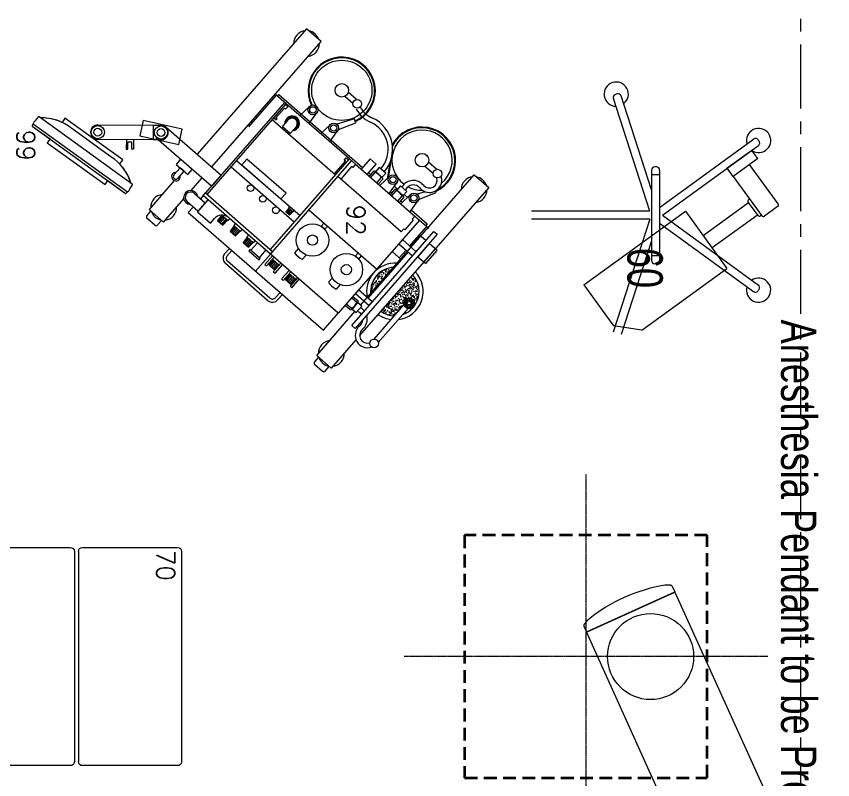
# Model space of a CAD drawing. Header units: millimetres. Extents: x 26027 to 581921, y 7230 to 233891.
# Drawn here: x 537009 to 539028, y 183897 to 185786 of the extents above; entities that cross this region are included whole.
import ezdxf

# ---------------------------------------------------------------- set-up
doc = ezdxf.new("R2010")
doc.units = ezdxf.units.MM
doc.header["$LTSCALE"] = 5
for name, pattern in [('CENTER', [50.8, 31.75, -6.35, 6.35, -6.35]), ('CENTER2', [1.125, 0.75, -0.125, 0.125, -0.125]), ('HIDDEN', [9.525, 6.35, -3.175])]:
    doc.linetypes.add(name, pattern=pattern)
doc.layers.add('axes', color=9, linetype='Continuous')
doc.layers.add('Medical Equipment and Furniture', color=163, linetype='Continuous', lineweight=0)
doc.layers.add('Medical Equipment and Furniture1', color=163, linetype='Continuous', lineweight=5)
doc.styles.add('list_ghTextstyle', font='romans.shx', dxfattribs={"height": 0.25})
doc.styles.add('X3G_ENTITY_257CFD', font='swisscl.ttf', dxfattribs={"height": 200})

# ---------------------------------------------------------------- blocks, each defined once
blk = doc.blocks.new('OR Table')
at = {"layer": 'Medical Equipment and Furniture'}
for p, q in [((-782398.7, -309932.5), (-782398.7, -310497.5)), ((-782143.7, -309922.5), (-782388.7, -309922.5)), ((-782133.7, -309932.5), (-782133.7, -310507.5)), ((-782123.7, -309932.5), (-782123.7, -310507.5)), ((-781868.7, -309922.5), (-782113.7, -309922.5)), ((-781858.7, -310497.5), (-781858.7, -309932.5)), ((-782388.7, -310507.5), (-782133.7, -310507.5)), ((-782388.7, -310517.5), (-782147.5, -310517.5)), ((-782123.7, -310507.5), (-781868.7, -310507.5)), ((-782110, -310517.5), (-781868.7, -310517.5)), ((-782398.7, -310527.5), (-782398.7, -310637.5)), ((-782286.2, -310645.4), (-782144.2, -310526.3)), ((-782113.2, -310526.3), (-781971.2, -310645.4)), ((-781858.7, -310637.5), (-781858.7, -310527.5)), ((-782388.7, -310647.5), (-782292, -310647.5)), ((-782388.7, -310657.5), (-782297.1, -310657.5)), ((-781965.4, -310647.5), (-781868.7, -310647.5)), ((-781960.3, -310657.5), (-781868.7, -310657.5)), ((-782398.7, -310667.5), (-782398.7, -310987.5)), ((-781858.7, -310987.5), (-781858.7, -310667.5)), ((-782388.7, -310997.5), (-781868.7, -310997.5)), ((-782388.7, -311007.5), (-781868.7, -311007.5)), ((-782398.7, -311017.5), (-782398.7, -311247.5)), ((-781858.7, -311247.5), (-781858.7, -311017.5)), ((-782388.7, -311257.5), (-781868.7, -311257.5)), ((-782388.7, -311267.5), (-781868.7, -311267.5)), ((-782398.7, -311277.5), (-782398.7, -311647.5)), ((-781858.7, -311647.5), (-781858.7, -311277.5)), ((-782388.7, -311657.5), (-781868.7, -311657.5)), ((-782388.7, -311667.5), (-781868.7, -311667.5)), ((-782398.7, -311677.5), (-782398.7, -311912.5)), ((-781858.7, -311912.5), (-781858.7, -311677.5)), ((-782388.7, -311922.5), (-781868.7, -311922.5))]:
    blk.add_line(p, q, dxfattribs=at)
for centre, radius, start, end in [((-782388.7, -309932.5), 10, 90.001, 180.001), ((-782143.7, -309932.5), 10, 0.001, 90.001), ((-782113.7, -309932.5), 10, 90.001, 180.001), ((-781868.7, -309932.5), 10, 0.001, 90.001), ((-782388.7, -310497.5), 10, 180.001, 270.001), ((-781868.7, -310497.5), 10, 270.001, 0.001), ((-782388.7, -310527.5), 10, 90.001, 180.001), ((-782147.5, -310522.5), 5, 309.9879, 90.001), ((-782110, -310522.5), 5, 90.001, 230.0141), ((-781868.7, -310527.5), 10, 0.001, 90.001), ((-782388.7, -310637.5), 10, 180.001, 270.001), ((-781868.7, -310637.5), 10, 270.001, 0.001), ((-782388.7, -310667.5), 10, 90.001, 180.001), ((-782297.1, -310666.5), 9, 4.7528, 90.001), ((-782292, -310638.5), 9, 270.001, 309.9879), ((-781965.4, -310638.5), 9, 230.0141, 270.001), ((-781960.3, -310666.5), 9, 90.001, 175.2492), ((-781868.7, -310667.5), 10, 0.001, 90.001), ((-782128.7, -310652.5), 160, 184.7528, 355.2492), ((-782388.7, -310987.5), 10, 180.001, 270.001), ((-781868.7, -310987.5), 10, 270.001, 0.001), ((-782388.7, -311017.5), 10, 90.001, 180.001), ((-781868.7, -311017.5), 10, 0.001, 90.001), ((-782388.7, -311247.5), 10, 180.001, 270.001), ((-781868.7, -311247.5), 10, 270.001, 0.001), ((-782388.7, -311277.5), 10, 90.001, 180.001), ((-781868.7, -311277.5), 10, 0.001, 90.001), ((-782388.7, -311647.5), 10, 180.001, 270.001), ((-781868.7, -311647.5), 10, 270.001, 0.001), ((-782388.7, -311677.5), 10, 90.001, 180.001), ((-781868.7, -311677.5), 10, 0.001, 90.001), ((-782388.7, -311912.5), 10, 180.001, 270.001), ((-781868.7, -311912.5), 10, 270.001, 0.001)]:
    blk.add_arc(centre, radius, start, end, dxfattribs=at)
blk = doc.blocks.new('Anesthesia Machine')
at = {"layer": 'Medical Equipment and Furniture'}
h = blk.add_hatch(dxfattribs=at)
h.set_pattern_fill('AR-CONC', color=256, scale=2, angle=48.9223, style=0)
h.set_pattern_definition([(98.9223375, (-2537710.716, -93790.705), (10.37204244, 9.98903076), [1.5, -16.5]), (43.9223375, (-2537710.716, -93790.705), (-13.16376223, 7.79315979), [1.2, -13.2]), (149.3737375, (-2537709.852, -93789.873), (-2.7917059, 17.78219258), [1.2748038, -14.02284224]), (95.1065375, (-2537713.732, -93788.077), (16.52071466, 13.91495552), [2.25, -24.75]), (145.5579375, (-2537712.355, -93786.917), (-2.40319354, 26.8928366), [1.91220576, -21.03426]), (40.1065375, (-2537713.732, -93788.077), (-2.40321454, 26.89283473), [1.8, -19.8]), (69.9223375, (-2537711.664, -93787.226), (13.914370934, 3.7081372), [1.5, -16.5]), (14.9223375, (-2537711.664, -93787.226), (-7.73508703, 13.1979697), [1.2, -13.2]), (120.3737375, (-2537710.504, -93786.917), (6.17929704, 16.90610194), [1.2748038, -14.02284224]), (86.42233752, (-2537710.7165, -93790.705), (-4.85903808, 4.558094002), [0, -13.04, 0, -13.4, 0, -13.25]), (56.4223375, (-2537710.7165, -93790.705), (-2.4891437, 9.14935165), [0, -7.64, 0, -12.74, 0, -5.05]), (16.42233752, (-2537713.647, -93794.0673), (7.35534207, 7.751708798), [0, -5, 0, -15.6, 0, -20.7]), (6.4223375, (-2537714.961, -93795.575), (6.1547938, 10.107886006), [0, -6.5, 0, -10.36, 0, -14.7])])
h.paths.add_polyline_path([(-784406.5, -323988.7, 0.202653), (-784386, -324030.7, 0.202653), (-784341.6, -324045.2)])
edge = h.paths.add_edge_path(flags=0)
edge.add_arc((-784317.8, -323950.3), 13.4, 48.9223, 228.9223)
edge.add_arc((-784317.8, -323950.3), 13.4, 228.9223, 408.9223)
edge = h.paths.add_edge_path()
edge.add_line((-784304.7, -323952.8), (-784290, -323965.6))
edge.add_arc((-784346.6, -323985.4), 60, 379.3479, 493.2114)
edge.add_line((-784387.7, -323941.7), (-784297.7, -324020.2))
edge.add_arc((-784346.6, -323985.4), 60, 324.6333, 358.989)
edge.add_line((-784286.6, -323986.5), (-784313.6, -323963))
edge.add_arc((-784317.8, -323950.3), 13.4, 288.5054, 349.3393)
for p, q in [((-784635.2, -323789.3, 0), (-784603.8, -323753.3, 0)), ((-784603.8, -323753.3, 0), (-784237.5, -324072.6, 0)), ((-784312.9, -324070.3, 0), (-784635.2, -323789.3, 0)), ((-784648.8, -323881.8, 0), (-784666.6, -323902.2, 0)), ((-784591.3, -323883.5, 0), (-784595.5, -323885.1, 0)), ((-784574.6, -323926.8, 0), (-784591.3, -323883.5, 0)), ((-784495.5, -323889, 0), (-784488.1, -323880.6, 0)), ((-784488.1, -323880.6, 0), (-784255.1, -324083.6, 0)), ((-784448, -323880.9, 0), (-784465.1, -323900.6, 0)), ((-784419.4, -323913.6, 0), (-784451.8, -323885.4, 0)), ((-784415.6, -323909.2, 0), (-784448, -323880.9, 0)), ((-784638.6, -323890.7, 0), (-784656.3, -323911.2, 0)), ((-784548.4, -323944.9, 0), (-784513.9, -323905.3, 0)), ((-784533.4, -323935.8, 0), (-784503.3, -323901.3, 0)), ((-784513.9, -323905.3, 0), (-784509.8, -323908.8, 0)), ((-784459.2, -323948.9, 0), (-784507.8, -323906.5, 0)), ((-784262.5, -324092.1, 0), (-784495.5, -323889, 0)), ((-784465.1, -323900.6, 0), (-784432.7, -323928.9, 0)), ((-784593.6, -323910.7, 0), (-784587.4, -323930.6, 0)), ((-784523.5, -323924.5, 0), (-784292.9, -324125.5, 0)), ((-784472.5, -323909, 0), (-784486.5, -323925.1, 0)), ((-784456.8, -323946.2, 0), (-784484.1, -323922.4, 0)), ((-784432.7, -323928.9, 0), (-784415.6, -323909.2, 0)), ((-784661.4, -324082.7, 0), (-784533.4, -323935.8, 0)), ((-784563.9, -323970.9, 0), (-784586.9, -323946.7, 0)), ((-784544, -323948, 0), (-784571.1, -323928.6, 0)), ((-784533.4, -323935.8, 0), (-784525.2, -323942.9, 0)), ((-784525.2, -323942.9, 0), (-784523, -323940.3, 0)), ((-784523, -323940.3, 0), (-784499.4, -323960.9, 0)), ((-784445.2, -323932.8, 0), (-784474.9, -323966.9, 0)), ((-784464.8, -323975.7, 0), (-784435.1, -323941.6, 0)), ((-784435.1, -323941.6, 0), (-784445.2, -323932.8, 0)), ((-784594.2, -323956, 0), (-784608, -323971.9, 0)), ((-784582.7, -323963.8, 0), (-784598.7, -323982.2, 0)), ((-784597.6, -323980.9, 0), (-784583.8, -323965.1, 0)), ((-784583.8, -323965.1, 0), (-784594.2, -323956, 0)), ((-784579.8, -323955.3, 0), (-784586.3, -323962.8, 0)), ((-784570, -323977.9, 0), (-784582.5, -323967, 0)), ((-784580.3, -323953.6, 0), (-784579.8, -323955.3, 0)), ((-784567, -323974.4, 0), (-784579.5, -323963.5, 0)), ((-784571, -323970.9, 0), (-784567.6, -323967, 0)), ((-784499.4, -323960.9, 0), (-784501.6, -323963.5, 0)), ((-784501.6, -323963.5, 0), (-784494.5, -323969.7, 0)), ((-784474.9, -323966.9, 0), (-784464.8, -323975.7, 0)), ((-784429.8, -323974.5, 0), (-784449.1, -323957.7, 0)), ((-784444.6, -323952.5, 0), (-784330.4, -324052.1, 0)), ((-784229, -324036.7, 0), (-784313.6, -323963, 0)), ((-784220.1, -324026.5, 0), (-784304.7, -323952.8, 0)), ((-784494.5, -323969.7, 0), (-784630.9, -324126.2, 0)), ((-784588.9, -323999.6, 0), (-784616, -323980.1, 0)), ((-784608, -323971.9, 0), (-784597.6, -323980.9, 0)), ((-784600.2, -323978.7, 0), (-784607, -323986.6, 0)), ((-784586.1, -323996.3, 0), (-784598.6, -323985.4, 0)), ((-784583, -323992.8, 0), (-784595.6, -323981.9, 0)), ((-784445.5, -323992.5, 0), (-784425.3, -323969.3, 0)), ((-784674.9, -323994.4, 0), (-784628.1, -324002.1, 0)), ((-784664.6, -323998.1, 0), (-784625.8, -324004.5, 0)), ((-784639.6, -324008.1, 0), (-784653.4, -324024, 0)), ((-784629.2, -324017.1, 0), (-784639.6, -324008.1, 0)), ((-784608.8, -324022.4, 0), (-784631.8, -323998.2, 0)), ((-784593.3, -323996.4, 0), (-784590.1, -323992.8, 0)), ((-784653.4, -324024, 0), (-784643, -324033, 0)), ((-784628.1, -324015.9, 0), (-784644.2, -324034.3, 0)), ((-784643, -324033, 0), (-784629.2, -324017.1, 0)), ((-784615.4, -324030, 0), (-784628, -324019.1, 0)), ((-784612.4, -324026.5, 0), (-784624.9, -324015.6, 0)), ((-784662, -324031.3, 0), (-784675.2, -324046.4, 0)), ((-784675.2, -324046.4, 0), (-784649.4, -324068.9, 0)), ((-784636.2, -324053.7, 0), (-784662, -324031.3, 0)), ((-784631.5, -324048.4, 0), (-784644, -324037.5, 0)), ((-784628.5, -324044.9, 0), (-784641, -324034, 0)), ((-784640.2, -324050.2, 0), (-784635.5, -324044.9, 0)), ((-784402, -324030.5, 0), (-784548.2, -324198.2, 0)), ((-784320.9, -324041.2, 0), (-784350.6, -324075.2, 0)), ((-784311.7, -324049.1, 0), (-784320.9, -324041.2, 0)), ((-784834.1, -324272.7, 0), (-784653.4, -324065.4, 0)), ((-784649.4, -324068.9, 0), (-784636.2, -324053.7, 0)), ((-784341.4, -324083.2, 0), (-784311.7, -324049.1, 0)), ((-784310.2, -324067.2, 0), (-784319.2, -324077.6, 0)), ((-784294.3, -324081.1, 0), (-784310.2, -324067.2, 0)), ((-784821.7, -324080.2, 0), (-784839.5, -324100.6, 0)), ((-784811.4, -324089.1, 0), (-784829.2, -324109.5, 0)), ((-784764.2, -324081.8, 0), (-784773.7, -324085.6, 0)), ((-784773.7, -324085.6, 0), (-784760.3, -324129, 0)), ((-784764.2, -324081.8, 0), (-784768.4, -324083.5, 0)), ((-784747.5, -324125.2, 0), (-784764.2, -324081.8, 0)), ((-784661.4, -324082.7, 0), (-784674.6, -324097.8, 0)), ((-784661.4, -324082.7, 0), (-784653.2, -324089.8, 0)), ((-784350.6, -324075.2, 0), (-784341.4, -324083.2, 0)), ((-784334.6, -324089.2, 0), (-784323.7, -324076.6, 0)), ((-784334.6, -324089.2, 0), (-784312.7, -324108.3, 0)), ((-784331.1, -324092.2, 0), (-784320.2, -324079.7, 0)), ((-784302.1, -324092.6, 0), (-784320.5, -324076.5, 0)), ((-784319.2, -324077.6, 0), (-784303.3, -324091.4, 0)), ((-784303.3, -324091.4, 0), (-784294.3, -324081.1, 0)), ((-784188.4, -324178.8, 0), (-784297.6, -324083.6, 0)), ((-784188.4, -324178.8, 0), (-784297, -324084.2, 0)), ((-784255.1, -324083.6, 0), (-784262.5, -324092.1, 0)), ((-784228.3, -324080.7, 0), (-784157, -324142.8, 0)), ((-784227.2, -324081.6, 0), (-784157, -324142.8, 0)), ((-784674.6, -324097.8, 0), (-784811.1, -324254.5, 0)), ((-784677.6, -324105.6, 0), (-784672.4, -324099.7, 0)), ((-784671.7, -324110.6, 0), (-784677.6, -324105.6, 0)), ((-784450.4, -324293.1, 0), (-784674.6, -324097.8, 0)), ((-784669.2, -324107.7, 0), (-784671.7, -324110.6, 0)), ((-784439.2, -324293.3, 0), (-784669.8, -324092.3, 0)), ((-784637.3, -324135.5, 0), (-784669.2, -324107.7, 0)), ((-784653.2, -324089.8, 0), (-784655.5, -324092.3, 0)), ((-784655.5, -324092.3, 0), (-784624.8, -324119.1, 0)), ((-784316.2, -324105.2, 0), (-784305.3, -324092.7, 0)), ((-784312.7, -324108.3, 0), (-784301.8, -324095.8, 0)), ((-784716.9, -324146.4, 0), (-784744, -324126.9, 0)), ((-784292.9, -324125.5, 0), (-784584.1, -324459.5, 0)), ((-784363.7, -324120.8, 0), (-784352.7, -324130.4, 0)), ((-784250.7, -324162.3, 0), (-784292.9, -324125.5, 0)), ((-784188.4, -324178.8, 0), (-784245.6, -324129, 0)), ((-784634.7, -324132.5, 0), (-784771.3, -324289.2, 0)), ((-784736.8, -324169.2, 0), (-784759.8, -324145, 0)), ((-784380.4, -324140, 0), (-784369.4, -324149.5, 0)), ((-784157, -324142.8, 0), (-784188.4, -324178.8, 0)), ((-784149.9, -324157.5, 0), (-784161.2, -324147.6, 0)), ((-784965.2, -324167.9, 0), (-784996.6, -324203.9, 0)), ((-784654.9, -324438.4, 0), (-784965.2, -324167.9, 0)), ((-784541.8, -324496.3, 0), (-784250.7, -324162.3, 0)), ((-784165.8, -324183.4, 0), (-784149.4, -324164.5, 0)), ((-784761.8, -324197.9, 0), (-784788.9, -324178.4, 0)), ((-784184.2, -324174, 0), (-784172.9, -324183.9, 0)), ((-784996.6, -324203.9, 0), (-784686.2, -324474.4, 0)), ((-784781.7, -324220.7, 0), (-784804.7, -324196.5, 0)), ((-784436.8, -324204.7, 0), (-784425.8, -324214.3, 0)), ((-784737.5, -324244.5, 0), (-784754.3, -324229.8, 0)), ((-784670.9, -324376.7, 0), (-784534.4, -324220, 0)), ((-784453.5, -324223.9, 0), (-784442.5, -324233.4, 0)), ((-784376.1, -324230.2, 0), (-784390.6, -324246.9, 0)), ((-784377, -324221.9, 0), (-784380.7, -324226.2, 0)), ((-784380.7, -324226.2, 0), (-784359.5, -324244.7, 0)), ((-784355.8, -324240.5, 0), (-784377, -324221.9, 0)), ((-784803.8, -324250.4, 0), (-784809, -324256.3, 0)), ((-784798, -324255.5, 0), (-784803.8, -324250.4, 0)), ((-784754.2, -324263.6, 0), (-784771, -324249, 0)), ((-784737.5, -324244.5, 0), (-784754.2, -324263.6, 0)), ((-784739.6, -324246.9, 0), (-784736.6, -324249.5, 0)), ((-784655.2, -324390.4, 0), (-784518.6, -324233.7, 0)), ((-784546.7, -324234.2, 0), (-784556.9, -324245.8, 0)), ((-784556.9, -324245.8, 0), (-784553.6, -324248.7, 0)), ((-784553.6, -324248.7, 0), (-784543.5, -324237, 0)), ((-784544.1, -324237.7, 0), (-784553, -324247.9, 0)), ((-784553, -324247.9, 0), (-784543.6, -324255.2, 0)), ((-784542.8, -324254.3, 0), (-784552, -324246.8, 0)), ((-784541.4, -324252.7, 0), (-784550.5, -324245, 0)), ((-784539.6, -324250.6, 0), (-784548.5, -324242.8, 0)), ((-784543.5, -324237, 0), (-784546.7, -324234.2, 0)), ((-784537.8, -324248.5, 0), (-784546.6, -324240.6, 0)), ((-784536.4, -324246.9, 0), (-784545.1, -324238.8, 0)), ((-784535.6, -324246, 0), (-784544.1, -324237.7, 0)), ((-784543.6, -324255.2, 0), (-784535.6, -324246, 0)), ((-784395.2, -324242.8, 0), (-784398.9, -324247.1, 0)), ((-784398.9, -324247.1, 0), (-784377.7, -324265.6, 0)), ((-784374, -324261.3, 0), (-784395.2, -324242.8, 0)), ((-784377, -324231.3, 0), (-784389.7, -324245.8, 0)), ((-784389.7, -324245.8, 0), (-784376.3, -324256.2, 0)), ((-784375.2, -324254.9, 0), (-784388.3, -324244.2, 0)), ((-784373.2, -324252.6, 0), (-784386.1, -324241.7, 0)), ((-784370.6, -324249.6, 0), (-784383.3, -324238.5, 0)), ((-784368.1, -324246.7, 0), (-784380.6, -324235.4, 0)), ((-784366, -324244.4, 0), (-784378.4, -324232.8, 0)), ((-784364.9, -324243.1, 0), (-784377, -324231.3, 0)), ((-784376.3, -324256.2, 0), (-784364.9, -324243.1, 0)), ((-784359.5, -324244.7, 0), (-784355.8, -324240.5, 0)), ((-784811.1, -324254.5, 0), (-784834.7, -324281.6, 0)), ((-784811.1, -324254.5, 0), (-784814.6, -324258.5, 0)), ((-784814.6, -324258.5, 0), (-784590.5, -324453.8, 0)), ((-784587, -324449.8, 0), (-784811.1, -324254.5, 0)), ((-784800.5, -324258.4, 0), (-784798, -324255.5, 0)), ((-784776.1, -324279.7, 0), (-784800.5, -324258.4, 0)), ((-784752.7, -324261.9, 0), (-784749.7, -324264.5, 0)), ((-784413, -324263.2, 0), (-784416.7, -324267.4, 0)), ((-784416.7, -324267.4, 0), (-784395.5, -324286, 0)), ((-784391.8, -324281.7, 0), (-784413, -324263.2, 0)), ((-784377.7, -324265.6, 0), (-784374, -324261.3, 0)), ((-784344.1, -324269.4, 0), (-784331.5, -324280.4, 0)), ((-784339, -324263.7, 0), (-784326.5, -324274.6, 0)), ((-784830.1, -324276.2, 0), (-784834.1, -324272.7, 0)), ((-784754, -324346.4, 0), (-784832, -324278.4, 0)), ((-784773.5, -324276.8, 0), (-784776.1, -324279.7, 0)), ((-784776.1, -324285, 0), (-784771, -324279.1, 0)), ((-784771, -324279.1, 0), (-784773.5, -324276.8, 0)), ((-784590.5, -324453.8, 0), (-784445.7, -324287.7, 0)), ((-784445.7, -324287.7, 0), (-784439.2, -324293.3, 0)), ((-784431.2, -324284.1, 0), (-784434.9, -324288.3, 0)), ((-784434.9, -324288.3, 0), (-784413.7, -324306.8, 0)), ((-784410, -324302.6, 0), (-784431.2, -324284.1, 0)), ((-784412.1, -324271.5, 0), (-784426.6, -324288.1, 0)), ((-784413, -324272.5, 0), (-784425.7, -324287.1, 0)), ((-784425.7, -324287.1, 0), (-784412.3, -324297.4, 0)), ((-784411.2, -324296.2, 0), (-784424.3, -324285.5, 0)), ((-784409.1, -324293.8, 0), (-784422.1, -324283, 0)), ((-784406.6, -324290.9, 0), (-784419.3, -324279.8, 0)), ((-784404, -324288, 0), (-784416.6, -324276.6, 0)), ((-784402, -324285.7, 0), (-784414.4, -324274.1, 0)), ((-784400.9, -324284.4, 0), (-784413, -324272.5, 0)), ((-784412.3, -324297.4, 0), (-784400.9, -324284.4, 0)), ((-784395.5, -324286, 0), (-784391.8, -324281.7, 0)), ((-784439.2, -324293.3, 0), (-784584.1, -324459.5, 0)), ((-784448.7, -324304.2, 0), (-784467.2, -324325.4, 0)), ((-784430.2, -324320.4, 0), (-784448.7, -324304.2, 0)), ((-784439.2, -324293.3, 0), (-784396.9, -324330.1, 0)), ((-784330.5, -324295, 0), (-784421.5, -324399.4, 0)), ((-784324.7, -324300, 0), (-784415.7, -324404.4, 0)), ((-784413.7, -324306.8, 0), (-784410, -324302.6, 0)), ((-784471.9, -324330.8, 0), (-784486.4, -324347.4, 0)), ((-784467.3, -324334.8, 0), (-784471.9, -324330.8, 0)), ((-784467.2, -324325.4, 0), (-784448.7, -324341.6, 0)), ((-784428.3, -324318.2, 0), (-784450.6, -324343.8, 0)), ((-784448.7, -324341.6, 0), (-784430.2, -324320.4, 0)), ((-784447.6, -324346.3, 0), (-784425.4, -324320.8, 0)), ((-784425.4, -324320.8, 0), (-784428.3, -324318.2, 0)), ((-784486.4, -324347.4, 0), (-784481.8, -324351.5, 0)), ((-784481.8, -324351.5, 0), (-784467.3, -324334.8, 0)), ((-784468.2, -324335.9, 0), (-784480.9, -324350.4, 0)), ((-784480.9, -324350.4, 0), (-784467.5, -324360.8, 0)), ((-784466.4, -324359.5, 0), (-784479.5, -324348.8, 0)), ((-784464.3, -324357.2, 0), (-784477.3, -324346.3, 0)), ((-784461.8, -324354.2, 0), (-784474.5, -324343.1, 0)), ((-784459.2, -324351.3, 0), (-784471.8, -324340, 0)), ((-784457.2, -324349, 0), (-784469.6, -324337.4, 0)), ((-784456.1, -324347.7, 0), (-784468.2, -324335.9, 0)), ((-784467.5, -324360.8, 0), (-784456.1, -324347.7, 0)), ((-784450.6, -324343.8, 0), (-784447.6, -324346.3, 0)), ((-784500, -324363, 0), (-784514.5, -324379.6, 0)), ((-784509.9, -324383.7, 0), (-784495.4, -324367, 0)), ((-784496.3, -324368.1, 0), (-784509, -324382.6, 0)), ((-784495.4, -324367, 0), (-784500, -324363, 0)), ((-784485.3, -324381.2, 0), (-784497.6, -324369.7, 0)), ((-784484.2, -324379.9, 0), (-784496.3, -324368.1, 0)), ((-784514.5, -324379.6, 0), (-784509.9, -324383.7, 0)), ((-784509, -324382.6, 0), (-784495.6, -324393, 0)), ((-784494.4, -324391.7, 0), (-784507.6, -324381.1, 0)), ((-784492.4, -324389.4, 0), (-784505.4, -324378.5, 0)), ((-784489.9, -324386.5, 0), (-784502.6, -324375.4, 0)), ((-784487.3, -324383.5, 0), (-784499.9, -324372.2, 0)), ((-784495.6, -324393, 0), (-784484.2, -324379.9, 0)), ((-784434.2, -324401.2, 0), (-784448.3, -324389, 0)), ((-784535.8, -324413.5, 0), (-784522.2, -324397.8, 0)), ((-784523.1, -324398.9, 0), (-784535.8, -324413.5, 0)), ((-784521.3, -324422.5, 0), (-784534.4, -324411.9, 0)), ((-784519.3, -324420.2, 0), (-784532.2, -324409.3, 0)), ((-784516.7, -324417.3, 0), (-784529.5, -324406.2, 0)), ((-784522.2, -324397.8, 0), (-784526.8, -324393.8, 0)), ((-784514.2, -324414.3, 0), (-784526.7, -324403, 0)), ((-784512.2, -324412, 0), (-784524.5, -324400.5, 0)), ((-784511, -324410.7, 0), (-784523.1, -324398.9, 0)), ((-784522.4, -324423.8, 0), (-784511, -324410.7, 0)), ((-784438.9, -324407.3, 0), (-784453.3, -324394.7, 0)), ((-784758.1, -324556.9, 0), (-784634.7, -324415.3, 0)), ((-784634.7, -324415.3, 0), (-784607.4, -324439.1, 0)), ((-784535.8, -324413.5, 0), (-784522.4, -324423.8, 0)), ((-784516, -324441.6, 0), (-784527.4, -324431.6, 0)), ((-784607.4, -324439.1, 0), (-784726.4, -324575.6, 0)), ((-784590.5, -324453.8, 0), (-784587, -324449.8, 0)), ((-784573.8, -324447.7, 0), (-784544, -324473.7, 0)), ((-784544, -324473.7, 0), (-784516, -324441.6, 0)), ((-784596.6, -324489.2, 0), (-784627.5, -324462.2, 0)), ((-784584.1, -324459.5, 0), (-784590.5, -324453.8, 0)), ((-784589.4, -324481.3, 0), (-784566, -324454.5, 0)), ((-784584.1, -324459.5, 0), (-784576.3, -324466.3, 0)), ((-784545.4, -324472.5, 0), (-784568.8, -324499.3, 0)), ((-784566, -324454.5, 0), (-784545.4, -324472.5, 0)), ((-784648.7, -324486.5, 0), (-784673.8, -324515.2, 0)), ((-784636.2, -324497.4, 0), (-784648.7, -324486.5, 0)), ((-784555.6, -324484.2, 0), (-784541.8, -324496.3, 0)), ((-784748.2, -324511.3, 0), (-784769.7, -324607.6, 0)), ((-784710.4, -324519.7, 0), (-784748.2, -324511.3, 0)), ((-784661.2, -324526.2, 0), (-784636.2, -324497.4, 0)), ((-784644.3, -324506.8, 0), (-784652.7, -324516.4, 0)), ((-784626.6, -324522.2, 0), (-784644.3, -324506.8, 0)), ((-784518.3, -324557.4, 0), (-784575.6, -324507.5, 0)), ((-784731.9, -324616.1, 0), (-784710.4, -324519.7, 0)), ((-784673.8, -324515.2, 0), (-784661.2, -324526.2, 0)), ((-784652.7, -324516.4, 0), (-784635, -324531.9, 0)), ((-784621, -324531.2, 0), (-784549.7, -324593.4, 0)), ((-784758.2, -324583, 0), (-784758.1, -324556.9, 0)), ((-784722, -324570.5, 0), (-784722, -324583.1, 0)), ((-784549.7, -324593.4, 0), (-784518.3, -324557.4, 0)), ((-784522.5, -324562.2, 0), (-784511.2, -324572, 0)), ((-784758.9, -324719.9, 0), (-784758.2, -324583, 0)), ((-784758.2, -324583, 0), (-784722, -324583.1, 0)), ((-784722, -324583.1, 0), (-784722.6, -324720.1, 0)), ((-784534.2, -324598.4, 0), (-784545.5, -324588.6, 0)), ((-784510.8, -324579.1, 0), (-784527.2, -324597.9, 0)), ((-784769.7, -324607.6, 0), (-784731.9, -324616.1, 0)), ((-784722.2, -324631.9, 0), (-784698.9, -324632.1, 0)), ((-784698.9, -324632.1, 0), (-784698.9, -324635.8, 0)), ((-784612.5, -324634.7, 0), (-784778.6, -324865.4, 0)), ((-784761.3, -324879.8, 0), (-784593.4, -324646.6, 0)), ((-784755.6, -324882.1, 0), (-784589.4, -324651.2, 0)), ((-784722.3, -324649.4, 0), (-784698.9, -324649.5, 0)), ((-784716.1, -324635.7, 0), (-784716.1, -324645.6, 0)), ((-784698.9, -324635.8, 0), (-784716.1, -324635.7, 0)), ((-784698.9, -324645.7, 0), (-784716.1, -324645.6, 0)), ((-784698.9, -324649.5, 0), (-784698.9, -324645.7, 0)), ((-784621.1, -324695.2, 0), (-784589.4, -324651.2, 0)), ((-784612.5, -324634.7, 0), (-784615.1, -324638.3, 0)), ((-784600.6, -324641.2, 0), (-784610.8, -324634.4, 0)), ((-784600.6, -324641.2, 0), (-784610.8, -324634.4, 0)), ((-784589.6, -324649.5, 0), (-784593.4, -324646.6, 0)), ((-784589.6, -324649.5, 0), (-784593.4, -324646.6, 0)), ((-784672.3, -324658.3, 0), (-784775.3, -324801.2, 0)), ((-784672.3, -324658.3, 0), (-784775.3, -324801.2, 0)), ((-784662.1, -324665.6, 0), (-784672.3, -324658.3, 0)), ((-784662.1, -324665.6, 0), (-784672.3, -324658.3, 0)), ((-784680.1, -324687.6, 0), (-784749.9, -324784.5, 0)), ((-784714.5, -324844.9, 0), (-784611.6, -324702.1, 0)), ((-784714.5, -324844.9, 0), (-784611.6, -324702.1, 0)), ((-784611.6, -324702.1, 0), (-784621.1, -324695.2, 0)), ((-784611.6, -324702.1, 0), (-784621.1, -324695.2, 0)), ((-784775.3, -324801.2, 0), (-784765.1, -324808.5, 0)), ((-784775.3, -324801.2, 0), (-784765.1, -324808.5, 0)), ((-784755.6, -324882.1, 0), (-784724, -324838.1, 0)), ((-784724, -324838.1, 0), (-784714.5, -324844.9, 0)), ((-784724, -324838.1, 0), (-784714.5, -324844.9, 0)), ((-784776.1, -324861.9, 0), (-784778.6, -324865.4, 0)), ((-784778.4, -324867.1, 0), (-784768.7, -324874.6, 0)), ((-784778.4, -324867.1, 0), (-784768.7, -324874.6, 0)), ((-784761.3, -324879.8, 0), (-784757.3, -324882.4, 0)), ((-784761.3, -324879.8, 0), (-784757.3, -324882.4, 0))]:
    blk.add_line(p, q, dxfattribs=at)
at = {"layer": 'Medical Equipment and Furniture', "elevation": 0}
for points in [[(-784434.5, -324067.8), (-784442.2, -324076.6), (-784434.7, -324083.2), (-784427, -324074.3)], [(-784515.7, -324160.9), (-784508, -324152.1), (-784500.5, -324158.7), (-784508.2, -324167.5)], [(-784659.7, -324363.8), (-784575.6, -324267.3), (-784590.1, -324254.6), (-784674.2, -324351.1)]]:
    blk.add_lwpolyline(points, close=True, dxfattribs=at)
at = {"layer": 'Medical Equipment and Furniture'}
for centre, radius in [((-784638.2, -323880, 0), 10.7), ((-784671.5, -323918.2, 0), 16.7), ((-784578.2, -323938.4, 0), 12.1), ((-784578.2, -323938.4, 0), 7.8), ((-784317.8, -323950.3, 0), 13.4), ((-784317.8, -323950.3, 0), 10.4), ((-784317.8, -323950.3, 0), 7.39), ((-784317.8, -323950.3, 0), 4.39), ((-784623.1, -323989.9, 0), 12.1), ((-784623.1, -323989.9, 0), 7.8), ((-784218.3, -324037, 0), 10.7), ((-784844.4, -324116.6, 0), 74.5), ((-784811.1, -324078.4, 0), 10.7), ((-784400.7, -324105.4, 0), 40.2), ((-784844.4, -324116.6, 0), 16.7), ((-784400.7, -324105.4, 0), 12.7), ((-784751, -324136.7, 0), 12.1), ((-784751, -324136.7, 0), 7.8), ((-784473.9, -324189.2, 0), 40.2), ((-784796, -324188.2, 0), 12.1), ((-784796, -324188.2, 0), 7.8), ((-784473.9, -324189.2, 0), 12.7), ((-784547.6, -324279.5, 0), 8.23), ((-784575.7, -324311.7, 0), 8.23), ((-784602.5, -324342.5, 0), 8.23), ((-784740, -324563.7, 0), 16.2), ((-784740, -324563.7, 0), 9.56), ((-784740.8, -324720, 0), 16.2), ((-784740.8, -324720, 0), 9.56)]:
    blk.add_circle(centre, radius, dxfattribs=at)
for centre, radius, start, end in [((-784598.7, -323789.5, 0), 32, 108.496, 169.3487), ((-784598.7, -323789.5, 0), 32, 7.1375, 90.7072), ((-784598.7, -323789.5, 0), 32, 187.1375, 270.7072), ((-784670.3, -323918.5, 0), 83.3, 24.0466, 241.6718), ((-784670.3, -323918.5, 0), 81.3, 27.2886, 243.7477), ((-784671.5, -323918.2, 0), 74.5, 39.7309, 323.2002), ((-784621.9, -323899.9, 0), 30.3, 310.9863, 104.9297), ((-784621.9, -323900, 0), 19.3, 312.9871, 104.8892), ((-784588.9, -323939.9, 0), 32.5, 127.5863, 240.753), ((-784588.9, -323939.9, 0), 21.5, 127.5863, 243.2115), ((-784671.5, -323918.2, 0), 74.5, 331.9857, 0.7569), ((-784346.6, -323985.4, 0), 70, 7.1218, 134.0294), ((-784346.6, -323985.4, 0), 60, 19.3479, 133.2114), ((-784573.2, -323988.3, 0), 23.3, 113.7487, 164.096), ((-784580.9, -323965.3, 0), 2.32, 51.6891, 226.1556), ((-784597, -323983.7, 0), 2.32, 51.6891, 226.1556), ((-784346.6, -323985.4, 0), 70, 175.5999, 282.2448), ((-784346.6, -323985.4, 0), 60, 324.6333, 358.989), ((-784698.5, -324075.6, 0), 84.6, 48.9223, 155.7267), ((-784698.5, -324075.6, 0), 73.6, 48.9223, 155.7267), ((-784346.6, -323985.4, 0), 60, 183.0982, 274.7464), ((-784346.6, -323985.4, 0), 70, 323.8153, 352.4077), ((-784618.6, -324040.4, 0), 23.3, 113.7487, 164.096), ((-784626.3, -324017.4, 0), 2.32, 51.6891, 226.1556), ((-784843.2, -324116.8, 0), 83.3, 24.0466, 295.4856), ((-784843.2, -324116.8, 0), 81.3, 24.0466, 295.7791), ((-784836.7, -324013.3, 0), 67.1, 299.8411, 335.7267), ((-784836.7, -324013.3, 0), 78.1, 299.8411, 335.7267), ((-784642.4, -324035.8, 0), 2.32, 51.6891, 226.1556), ((-784238.2, -324053.1, 0), 30.5, 221.2324, 19.3936), ((-784238.3, -324053.3, 0), 19.3, 222.9871, 14.8892), ((-784278.2, -324086.3, 0), 32.5, 128.3439, 150.753), ((-784278.2, -324086.3, 0), 21.5, 122.8054, 153.2115), ((-784278.2, -324086.3, 0), 32.5, 37.5863, 107.0692), ((-784278.2, -324086.3, 0), 21.5, 37.5863, 85.9809), ((-784322, -324078.2, 0), 2.32, 321.6891, 136.1556), ((-784326.6, -324102.1, 0), 23.3, 23.7487, 74.096), ((-784303.6, -324094.3, 0), 2.32, 321.6891, 136.1556), ((-784193.5, -324142.7, 0), 32, 7.1375, 90.7072), ((-784400.7, -324105.4, 0), 54.2, 305.3627, 332.4819), ((-784193.5, -324142.7, 0), 32, 187.1375, 270.7072), ((-784193.5, -324142.7, 0), 32, 288.496, 349.3487), ((-784153.2, -324161.2, 0), 5, 318.9223, 48.9223), ((-784960, -324204, 0), 32, 108.496, 169.3487), ((-784960, -324204, 0), 32, 7.1375, 90.7072), ((-784169.6, -324180.1, 0), 5, 228.9223, 318.9223), ((-784960, -324204, 0), 32, 187.1375, 270.7072), ((-784762.7, -324239.4, 0), 18.2, 3.2505, 274.5942), ((-784762.7, -324239.4, 0), 15.5, 14.0364, 263.8083), ((-784762.7, -324239.4, 0), 12.7, 48.9223, 228.9223), ((-784473.9, -324189.2, 0), 54.2, 305.3627, 332.4819), ((-784338.3, -324288.2, 0), 10.4, 318.8685, 48.9223), ((-784338.3, -324288.2, 0), 18, 318.8815, 48.9223), ((-784511.3, -324413.2, 0), 24.5, 143.656, 228.9223), ((-784428.9, -324392.9, 0), 17.5, 235.4423, 318.9223), ((-784428.9, -324392.9, 0), 9.86, 237.6118, 318.9223), ((-784579.1, -324490.3, 0), 17.5, 100.2811, 357.5636), ((-784579.1, -324490.3, 0), 13.7, 138.9223, 318.9223), ((-784630.8, -324527, 0), 10.6, 176.0335, 101.8112), ((-784630.8, -324527, 0), 6.39, 228.9223, 48.9223), ((-784554.9, -324557.2, 0), 32, 7.1375, 90.7072), ((-784740, -324563.7, 0), 18.1, 318.9223, 138.9223), ((-784554.9, -324557.2, 0), 32, 187.1375, 270.7072), ((-784554.9, -324557.2, 0), 32, 288.496, 349.3487), ((-784514.5, -324575.8, 0), 5, 318.9223, 48.9223), ((-784531, -324594.7, 0), 5, 228.9223, 318.9223), ((-784611.5, -324635.4, 0), 1.26, 56.5721, 144.2764), ((-784611.5, -324635.4, 0), 1.26, 56.5721, 144.2764), ((-784582.1, -324749.2, 0), 115.7, 106.5858, 147.8284), ((-784582.1, -324749.2, 0), 115.7, 106.5858, 133.7511), ((-784601.3, -324649.6, 0), 8.46, 20.9382, 85.4449), ((-784601.3, -324649.6, 0), 8.46, 20.9382, 85.4449), ((-784590.4, -324650.5, 0), 1.25, 324.2534, 52.2546), ((-784590.4, -324650.5, 0), 1.25, 324.2534, 52.2546), ((-784740.8, -324720, 0), 18.1, 179.7353, 359.7353), ((-784660.4, -324858, 0), 115.7, 140.6306, 181.9562), ((-784660.4, -324858, 0), 115.7, 154.7094, 181.9562), ((-784777.6, -324866.1, 0), 1.25, 144.2536, 232.2536), ((-784777.6, -324866.1, 0), 1.25, 144.2536, 232.2536), ((-784761.1, -324871.5, 0), 8.26, 202.19, 268.4407), ((-784761.1, -324871.5, 0), 8.26, 202.19, 268.4407), ((-784756.6, -324881.4, 0), 1.25, 236.2535, 324.2534), ((-784756.6, -324881.4, 0), 1.25, 236.2535, 324.2534)]:
    blk.add_arc(centre, radius, start, end, dxfattribs=at)
blk = doc.blocks.new('Anesthesia Pendant (MG)')
at = {"layer": 'Medical Equipment and Furniture', "lineweight": 18}
for p, q in [((-782757.3, -322903, 0), (-782758.6, -322902.9, 0)), ((-782758.2, -322902.9, 0), (-782758.6, -322902.9, 0)), ((-782756.2, -322903.1, 0), (-782758.2, -322902.9, 0)), ((-782747.9, -322904, 0), (-782750.8, -322903.6, 0)), ((-782750.8, -322903.6, 0), (-782750.5, -322903.6, 0)), ((-782741.5, -322907.5, 0), (-782741.9, -322906.7, 0)), ((-782741.5, -322907.5, 0), (-782736.6, -322922.4, 0)), ((-782741.5, -322907.5, 0), (-782741.5, -322907.5, 0)), ((-782740.5, -322908, 0), (-782741, -322908.2, 0)), ((-782740.5, -322908.1, 0), (-782740.5, -322908.1, 0)), ((-782737.7, -322908, 0), (-782738.3, -322907.8, 0)), ((-782733.1, -322910.9, 0), (-782734.5, -322909.7, 0)), ((-782733.1, -322910.9, 0), (-782733.1, -322910.9, 0)), ((-782726, -322917.5, 0), (-782727.5, -322916.2, 0)), ((-782725.7, -322917.8, 0), (-782726, -322917.5, 0)), ((-782966, -322993.1, 0), (-782736.6, -322922.4, 0)), ((-782965.7, -322994, 0), (-782736.3, -322923.3, 0)), ((-782737.3, -322923.6, 0), (-782737.6, -322922.6, 0)), ((-782736.3, -322923.3, 0), (-782415.4, -323965, 0)), ((-782970.3, -322978, 0), (-782966, -322993.1, 0)), ((-782970.3, -322978.1, 0), (-782970.3, -322978.1, 0)), ((-782970, -322975.2, 0), (-782970.2, -322975.8, 0)), ((-782966.5, -322971, 0), (-782967.9, -322972.3, 0)), ((-782966.5, -322971, 0), (-782966.5, -322971, 0)), ((-782962.6, -322967.7, 0), (-782965, -322969.8, 0)), ((-782964.8, -322969.6, 0), (-782965, -322969.8, 0)), ((-782960.6, -322966.1, 0), (-782962.6, -322967.7, 0)), ((-782959, -322964.8, 0), (-782960.6, -322966.1, 0)), ((-782958.8, -322964.6, 0), (-782959.7, -322965.4, 0)), ((-782958.8, -322964.6, 0), (-782959, -322964.8, 0)), ((-782644.7, -324035.7, 0), (-782965.7, -322994, 0)), ((-782964.7, -322993.7, 0), (-782965, -322992.8, 0)), ((-783602.5, -323293, 0), (-782962.9, -323003.1, 0)), ((-782655.9, -323132.8, 0), (-782705.6, -323023, 0)), ((-782656.8, -323133.3, 0), (-782703.3, -323030.6, 0)), ((-782639.3, -323109, 0), (-782639.4, -323108.6, 0)), ((-782639.3, -323109.9, 0), (-782639.4, -323108.6, 0)), ((-782639.2, -323111, 0), (-782639.3, -323109, 0)), ((-782639.2, -323113.6, 0), (-782639.2, -323111, 0)), ((-782639, -323116.7, 0), (-782639.2, -323113.6, 0)), ((-782639.1, -323116.4, 0), (-782639, -323116.7, 0)), ((-782639.1, -323119.4, 0), (-782639.1, -323116.4, 0)), ((-782656.8, -323133.3, 0), (-782669.8, -323139.2, 0)), ((-782657.2, -323132.4, 0), (-782656.3, -323131.9, 0)), ((-782641.8, -323126.2, 0), (-782655.9, -323132.8, 0)), ((-782641.8, -323126.2, 0), (-782641.8, -323126.2, 0)), ((-782641.7, -323126.1, 0), (-782641.1, -323125.7, 0)), ((-782891.6, -323234.3, 0), (-783504.5, -323512, 0)), ((-783617.6, -323300.1, 0), (-783618.3, -323300.5, 0)), ((-783617.6, -323300.1, 0), (-783603.4, -323293.4, 0)), ((-783617.5, -323300.1, 0), (-783617.5, -323300.1, 0)), ((-783504.5, -323512, 0), (-783603.4, -323293.4, 0)), ((-783602.1, -323293.9, 0), (-783603, -323294.3, 0)), ((-783503.5, -323511.6, 0), (-783602.5, -323293, 0)), ((-783620.2, -323309.8, 0), (-783620.3, -323309.5, 0)), ((-783620.2, -323306.9, 0), (-783620.2, -323309.8, 0)), ((-783620.1, -323315.2, 0), (-783620, -323317.3, 0)), ((-783620, -323316.3, 0), (-783620, -323317.6, 0)), ((-783620, -323317.3, 0), (-783620, -323317.6, 0)), ((-783530, -323511.8, 0), (-783527.7, -323514, 0)), ((-783527.9, -323513.8, 0), (-783527.7, -323514, 0)), ((-783526.2, -323515.3, 0), (-783524.8, -323516.5, 0)), ((-783526.2, -323515.3, 0), (-783526.2, -323515.3, 0)), ((-783521.6, -323518.2, 0), (-783521, -323518.4, 0)), ((-783518.8, -323518.2, 0), (-783504.5, -323512, 0)), ((-783504, -323510.7, 0), (-783504.9, -323511.1, 0)), ((-782745.6, -323771.2, 0), (-782729.5, -323760.6, 0)), ((-782743.7, -323771.6, 0), (-782729, -323762.1, 0)), ((-782789.4, -323941.3, 0), (-782753.4, -323769.6, 0)), ((-782781.6, -323943, 0), (-782745.6, -323771.2, 0)), ((-782776.4, -323918, 0), (-782745.6, -323771.2, 0)), ((-782774.4, -323918.4, 0), (-782743.7, -323771.6, 0)), ((-782753.4, -323769.6, 0), (-782745.6, -323771.2, 0)), ((-782433, -323796.4, 0), (-782469.8, -323788.3, 0)), ((-782421.6, -323814.3, 0), (-782433, -323796.4, 0)), ((-782459.9, -323820.3, 0), (-782440, -323824.5, 0)), ((-782459.3, -323822.5, 0), (-782439.7, -323826.6, 0)), ((-782440, -323824.5, 0), (-782422.3, -323812.9, 0)), ((-782439.7, -323826.6, 0), (-782422, -323815, 0)), ((-782422.3, -323812.9, 0), (-782373.8, -323823, 0)), ((-782374.2, -323825, 0), (-782422, -323815, 0)), ((-782356.1, -323852.8, 0), (-782374.2, -323825, 0)), ((-782373.8, -323823, 0), (-782354.1, -323853.2, 0)), ((-782390.1, -324025, 0), (-782354.1, -323853.2, 0)), ((-782386.8, -323999.6, 0), (-782356.1, -323852.8, 0)), ((-782354.1, -323853.2, 0), (-782384.9, -324000, 0)), ((-782382.3, -324026.6, 0), (-782346.3, -323854.8, 0)), ((-782346.3, -323854.8, 0), (-782354.1, -323853.2, 0)), ((-782963.4, -324401.4, 0), (-782863.8, -323925.8, 0)), ((-782863.8, -323925.8, 0), (-782854, -323927.8, 0)), ((-782756.6, -323948.2, 0), (-782776.4, -323918, 0)), ((-782756.2, -323946.2, 0), (-782774.4, -323918.4, 0)), ((-782951.6, -324393.7, 0), (-782854, -323927.8, 0)), ((-782837.7, -323957.3, 0), (-782807.5, -323937.5, 0)), ((-782807.5, -323937.5, 0), (-782708.2, -323958.4, 0)), ((-782708.5, -323956.2, 0), (-782756.2, -323946.2, 0)), ((-782708.5, -323956.2, 0), (-782690.7, -323944.6, 0)), ((-782690.4, -323946.7, 0), (-782708.2, -323958.4, 0)), ((-782690.7, -323944.6, 0), (-782671.5, -323948.7, 0)), ((-782670.9, -323950.8, 0), (-782690.4, -323946.7, 0)), ((-782935.8, -324425.6, 0), (-782837.7, -323957.3, 0)), ((-782708.2, -323958.4, 0), (-782756.6, -323948.2, 0)), ((-782696.6, -323976.1, 0), (-782708.2, -323958.4, 0)), ((-782644.7, -324035.7, 0), (-782415.4, -323965, 0)), ((-782644.4, -324036.6, 0), (-782415.1, -323965.9, 0)), ((-782416.3, -323965.3, 0), (-782416, -323966.2, 0)), ((-782410.7, -323980.9, 0), (-782415.1, -323965.9, 0)), ((-782660.8, -323983.6, 0), (-782696.6, -323976.1, 0)), ((-782414.5, -323988, 0), (-782413.2, -323986.7, 0)), ((-782414.5, -323988, 0), (-782414.5, -323988, 0)), ((-782411.1, -323983.8, 0), (-782410.8, -323983.2, 0)), ((-782410.8, -323980.9, 0), (-782410.8, -323980.9, 0)), ((-782422.3, -323994.4, 0), (-782421.3, -323993.6, 0)), ((-782422.3, -323994.4, 0), (-782422, -323994.2, 0)), ((-782422, -323994.2, 0), (-782420.4, -323992.9, 0)), ((-782416.2, -323989.4, 0), (-782416, -323989.2, 0)), ((-782384.9, -324000, 0), (-782415, -324019.7, 0)), ((-782414.6, -324017.8, 0), (-782386.8, -323999.6, 0)), ((-782452.8, -324011.8, 0), (-782364.1, -324030.4, 0)), ((-782415, -324019.7, 0), (-782452.8, -324011.8, 0)), ((-782450, -324010.4, 0), (-782414.6, -324017.8, 0)), ((-782639.5, -324051.5, 0), (-782644.4, -324036.6, 0)), ((-782643.8, -324035.4, 0), (-782643.5, -324036.3, 0)), ((-782317.7, -324040.1, 0), (-782415.2, -324506, 0)), ((-782307.9, -324042.2, 0), (-782407.5, -324517.9, 0)), ((-782364.1, -324030.4, 0), (-782344.4, -324060.6, 0)), ((-782317.7, -324040.1, 0), (-782307.9, -324042.2, 0)), ((-782639.5, -324051.5, 0), (-782639.5, -324051.5, 0)), ((-782639.5, -324051.5, 0), (-782639.2, -324052.2, 0)), ((-782633.2, -324055, 0), (-782630.2, -324055.4, 0)), ((-782630.2, -324055.4, 0), (-782630.5, -324055.4, 0)), ((-782630.5, -324055.4, 0), (-782627.4, -324055.7, 0)), ((-782627.4, -324055.7, 0), (-782624.8, -324055.9, 0)), ((-782624.8, -324055.9, 0), (-782622.8, -324056.1, 0)), ((-782623.7, -324056, 0), (-782622.4, -324056.1, 0)), ((-782622.8, -324056.1, 0), (-782622.4, -324056.1, 0)), ((-782442.5, -324528.9, 0), (-782344.4, -324060.6, 0)), ((-782935.8, -324425.6, 0), (-782442.5, -324528.9, 0)), ((-782466.7, -324556.6, 0), (-782924.7, -324460.6, 0)), ((-782474.4, -324544.7, 0), (-782912.9, -324452.9, 0))]:
    blk.add_line(p, q, dxfattribs=at)
at = {"layer": 'Medical Equipment and Furniture', "linetype": 'CENTER2'}
for p, q in [((-783443.6, -323063.1, 0), (-783443.6, -323963.1, 0)), ((-783893.6, -323513.1, 0), (-782993.6, -323513.1, 0))]:
    blk.add_line(p, q, dxfattribs=at)
at = {"layer": 'Medical Equipment and Furniture', "linetype": 'HIDDEN', "lineweight": 35}
for p, q in [((-783143.6, -323213.1, 0), (-783743.6, -323213.1, 0)), ((-783743.6, -323213.1, 0), (-783743.6, -323813.1, 0)), ((-783143.6, -323813.1, 0), (-783143.6, -323213.1, 0)), ((-783743.6, -323813.1, 0), (-783143.6, -323813.1, 0))]:
    blk.add_line(p, q, dxfattribs=at)
at = {"layer": 'Medical Equipment and Furniture', "linetype": 'Continuous', "lineweight": 18}
for p, q in [((-783533.6, -323508.4, 0), (-783532.6, -323509.3, 0)), ((-783533.6, -323508.4, 0), (-783533.3, -323508.7, 0)), ((-783533.3, -323508.7, 0), (-783531.8, -323510.1, 0)), ((-783531.8, -323510.1, 0), (-783530, -323511.8, 0)), ((-783518.8, -323518.2, 0), (-783518.8, -323518.2, 0))]:
    blk.add_line(p, q, dxfattribs=at)
at = {"layer": 'Medical Equipment and Furniture', "lineweight": 18, "elevation": 0}
for points in [[(-782750.8, -322903.6), (-782753.6, -322903.4), (-782755.8, -322903.2), (-782757.3, -322903)], [(-782750.5, -322903.6), (-782753.7, -322903.3), (-782756.2, -322903.1)], [(-782748.6, -322903.8), (-782748.6, -322903.8), (-782750.5, -322903.6)], [(-782741.5, -322907.5), (-782741.9, -322906.7), (-782742.8, -322905.7), (-782744, -322905), (-782745.2, -322904.5), (-782746.7, -322904.2), (-782748.6, -322903.8), (-782750.5, -322903.6)], [(-782743.4, -322905.4), (-782744, -322905), (-782744.6, -322904.8)], [(-782738.3, -322907.8), (-782739.7, -322907.8), (-782740.5, -322908)], [(-782731.7, -322912.2), (-782733.1, -322910.9), (-782734.5, -322909.8), (-782735.8, -322908.9), (-782737, -322908.2), (-782738.3, -322907.8), (-782739.7, -322907.8), (-782740.5, -322908.1)], [(-782734.5, -322909.7), (-782735.8, -322908.9), (-782736.4, -322908.5)], [(-782727.5, -322916.2), (-782729.3, -322914.4), (-782731.7, -322912.2)], [(-782965, -322969.8), (-782966.5, -322971), (-782967.9, -322972.3), (-782968.9, -322973.5), (-782969.7, -322974.6), (-782970.2, -322975.8), (-782970.4, -322977.2), (-782970.3, -322978.1)], [(-782970.2, -322975.8), (-782970.4, -322977.2), (-782970.3, -322978)], [(-782967.9, -322972.3), (-782968.9, -322973.5), (-782969.3, -322974.1)], [(-782959.7, -322965.4), (-782960.9, -322966.4), (-782962.6, -322967.8), (-782964.8, -322969.6)], [(-782859.3, -322976.8), (-782867.8, -322981.1), (-782876.8, -322986.8), (-782886.3, -322994.2), (-782895.7, -323003.7), (-782904.1, -323014.5), (-782910.9, -323026.1), (-782916.1, -323038.3), (-782919.5, -323050.7), (-782921.4, -323062.3), (-782921.9, -323073), (-782921.4, -323082.7), (-782920.2, -323091.3), (-782918.6, -323098.9), (-782916.7, -323105.7), (-782914.6, -323111.6), (-782912.3, -323117.1)], [(-782719, -323029.6), (-782721.6, -323024.3), (-782724.6, -323018.9), (-782728.3, -323013.1), (-782732.9, -323006.9), (-782738.4, -323000.5), (-782745.3, -322993.7), (-782753.5, -322987.1), (-782763.3, -322980.8), (-782774.7, -322975.2), (-782787.2, -322970.9), (-782800.5, -322968.2), (-782814.2, -322967.2), (-782827.8, -322968), (-782839.9, -322970.2), (-782850.3, -322973.2), (-782859.3, -322976.8)], [(-782714.5, -323041.3), (-782716.6, -323035.3), (-782718.9, -323029.8)], [(-782771.9, -323170.1), (-782763.4, -323165.8), (-782754.4, -323160.1), (-782744.9, -323152.7), (-782735.5, -323143.2), (-782727.1, -323132.4), (-782720.3, -323120.8), (-782715.1, -323108.6), (-782711.7, -323096.3), (-782709.8, -323084.6), (-782709.3, -323073.9), (-782709.8, -323064.2), (-782711, -323055.6), (-782712.6, -323048), (-782714.5, -323041.3)], [(-782715.7, -323108.8), (-782713.7, -323102.8), (-782712.3, -323097.1)], [(-782912.2, -323117.3), (-782909.6, -323122.6), (-782906.6, -323128), (-782902.9, -323133.8), (-782898.3, -323140), (-782892.7, -323146.5), (-782885.9, -323153.2), (-782877.7, -323159.8), (-782867.9, -323166.1), (-782856.5, -323171.7), (-782844, -323176), (-782830.7, -323178.7), (-782817, -323179.7), (-782803.4, -323178.9), (-782791.3, -323176.7), (-782780.9, -323173.7), (-782771.9, -323170.1)], [(-782641.8, -323126.2), (-782641.1, -323125.7), (-782640.1, -323124.6), (-782639.6, -323123.4), (-782639.3, -323122.1), (-782639.1, -323120.5), (-782639, -323118.7), (-782639, -323116.7)], [(-782639.1, -323116.4), (-782639.2, -323113.6), (-782639.3, -323111.5), (-782639.3, -323109.9)], [(-782639, -323118.7), (-782639, -323118.7), (-782639, -323116.7)], [(-782639.9, -323124.1), (-782639.6, -323123.4), (-782639.4, -323122.8)], [(-783617.5, -323300.1), (-783618.3, -323300.5), (-783619.2, -323301.6), (-783619.7, -323302.8), (-783620, -323304.1), (-783620.2, -323305.7), (-783620.3, -323307.6), (-783620.3, -323309.5)], [(-783620.3, -323307.6), (-783620.3, -323307.6), (-783620.3, -323309.5)], [(-783620.3, -323309.5), (-783620.2, -323312.7), (-783620.1, -323315.2)], [(-783620.2, -323309.8), (-783620.1, -323312.6), (-783620.1, -323314.8), (-783620, -323316.3)], [(-783619.4, -323302.2), (-783619.7, -323302.8), (-783619.9, -323303.4)], [(-783532.6, -323509.3), (-783531.5, -323510.4), (-783529.9, -323511.9), (-783527.9, -323513.8)], [(-783527.7, -323514), (-783526.2, -323515.3), (-783524.8, -323516.5), (-783523.5, -323517.4), (-783522.3, -323518), (-783521.1, -323518.4), (-783519.6, -323518.4), (-783518.8, -323518.2)], [(-783524.8, -323516.5), (-783523.5, -323517.4), (-783522.9, -323517.7)], [(-783521, -323518.4), (-783519.6, -323518.4), (-783518.9, -323518.2)], [(-782416, -323989.2), (-782414.5, -323988), (-782413.2, -323986.7), (-782412.1, -323985.5), (-782411.4, -323984.4), (-782410.8, -323983.2), (-782410.6, -323981.8), (-782410.8, -323980.9)], [(-782413.2, -323986.7), (-782412.1, -323985.5), (-782411.7, -323984.9)], [(-782410.8, -323983.2), (-782410.6, -323981.8), (-782410.7, -323981)], [(-782421.3, -323993.6), (-782420.1, -323992.6), (-782418.4, -323991.2), (-782416.2, -323989.4)], [(-782420.4, -323992.9), (-782418.5, -323991.3), (-782416, -323989.2)], [(-782639.5, -324051.5), (-782639.2, -324052.2), (-782638.2, -324053.3), (-782637.1, -324054), (-782635.8, -324054.5), (-782634.3, -324054.8), (-782632.5, -324055.1), (-782630.5, -324055.4)], [(-782637.7, -324053.6), (-782637.1, -324054), (-782636.5, -324054.2)], [(-782632.4, -324055.1), (-782632.4, -324055.1), (-782630.5, -324055.4)]]:
    blk.add_lwpolyline(points, dxfattribs=at)
for points in [[(-782875.3, -324029.4), (-782871.6, -324011.7), (-782850.1, -324016.3), (-782853.7, -324033.9)], [(-782338.9, -324141.7), (-782335.2, -324124.1), (-782356.8, -324119.6), (-782360.5, -324137.2)], [(-782945, -324362.1), (-782941.3, -324344.5), (-782919.8, -324349), (-782923.4, -324366.6)], [(-782865.9, -324462.7), (-782883.5, -324459), (-782879, -324437.5), (-782861.4, -324441.2)], [(-782408.6, -324474.5), (-782404.9, -324456.8), (-782426.5, -324452.3), (-782430.1, -324470)], [(-782503.8, -324538.6), (-782521.4, -324534.9), (-782516.9, -324513.3), (-782499.3, -324517)]]:
    blk.add_lwpolyline(points, close=True, dxfattribs=at)
at = {"layer": 'Medical Equipment and Furniture', "lineweight": 18}
for centre, radius in [((-783443.6, -323353.1, 0), 106.5), ((-782565.2, -323885.6, 0), 106.3)]:
    blk.add_circle(centre, radius, dxfattribs=at)
for centre, radius, start, end in [((-782744.9, -323302.7, 0), 400, 91.9574, 122.3129), ((-783034.2, -323172.4, 0), 400, 9.1821, 39.5376), ((-783225.1, -323253.8, 0), 400, 189.1822, 219.5376), ((-782636.1, -323656.3, 0), 400, 271.9574, 302.3129), ((-782914.5, -324411.7, 0), 50, 168.1722, 258.1722), ((-782902.6, -324404, 0), 50, 168.1722, 258.1722), ((-782464.2, -324495.8, 0), 50, 258.171, 348.1708), ((-782456.4, -324507.6, 0), 50, 258.1722, 348.1722)]:
    blk.add_arc(centre, radius, start, end, dxfattribs=at)
blk = doc.blocks.new('HF12177-P')
for p, q in [((-0.0196, -0.007), (-0.1885, 0.2255)), ((0, 0), (-0.1724, 0.2372)), ((0, 0), (0.1724, 0.2372)), ((0.0196, -0.007), (0.1885, 0.2255)), ((-0.12, -0.015), (-0.12, -0.019)), ((-0.112, -0.007), (0.112, -0.007)), ((-0.1, -0.007), (-0.1, -0.027)), ((0.1, -0.007), (0.1, -0.027)), ((0.12, -0.015), (0.12, -0.019)), ((-0.0631, -0.027), (-0.2951, -0.1024)), ((-0.01, -0.0308), (-0.2889, -0.1214)), ((-0.112, -0.027), (0.112, -0.027)), ((-0.01, -0.0308), (-0.01, -0.324)), ((0.01, -0.0308), (0.01, -0.324)), ((0.01, -0.0308), (0.2889, -0.1214)), ((0.0631, -0.027), (0.2951, -0.1024))]:
    blk.add_line(p, q)
for centre, radius, start, end in [((-0.1852, 0.2378), 0.03, 325.4712, 286.5288), ((0.1852, 0.2378), 0.03, 253.4712, 214.5288), ((-0.1821, 0.2302), 0.008, 126.3733, 216), ((0, -0.017), 0.315, 125.6267, 126.3733), ((-0.1788, 0.2325), 0.008, 36, 125.6267), ((0.1788, 0.2325), 0.008, 54.3733, 144), ((0, -0.017), 0.315, 53.6267, 54.3733), ((0.1821, 0.2302), 0.008, 324, 53.6267), ((-0.112, -0.015), 0.008, 90, 180), ((-0.112, -0.019), 0.008, 180, 270), ((0.112, -0.015), 0.008, 0, 90), ((0.112, -0.019), 0.008, 270, 0), ((-0.2996, -0.1144), 0.03, 37.4712, 358.5288), ((-0.2926, -0.11), 0.008, 108, 197.6267), ((0, -0.017), 0.315, 197.6267, 198.3733), ((-0.2914, -0.1138), 0.008, 198.3733, 288)]:
    blk.add_arc(centre, radius, start, end)
blk = doc.blocks.new('MONITOR ARM PLAN')
at = {"color": 8, "linetype": 'HIDDEN'}
for p, q in [((0.025, -0.49375, 0), (0.025, -0.18375, 0)), ((0.025, -0.18375, 0), (0.2, -0.18375, 0)), ((0.2, -0.44375, 0), (0.2, -0.18375, 0)), ((0.2, -0.44375, 0), (0.15, -0.49375, 0)), ((0.025, -0.49375, 0), (0.15, -0.49375, 0))]:
    blk.add_line(p, q, dxfattribs=at)
at = {"layer": 'Medical Equipment and Furniture1'}
for p, q in [((0.025, 0.0375), (0, 0.0375)), ((0, 0.0375), (0, -0.0375)), ((0.025, 0.0375), (0.025, -0.0375)), ((0.145, 0.0125), (0.025, 0.0125)), ((0.15, 0.0075), (0.15, -0.0325)), ((0.025, -0.0375), (0, -0.0375)), ((0.025, -0.0375), (0.145, -0.0375)), ((0.09375, -0.0375), (0.09375, -0.04)), ((0.14375, -0.0375), (0.14375, -0.04)), ((0.09875, -0.045), (0.13875, -0.045)), ((0.1, -0.045), (0.1, -0.18375)), ((0.1375, -0.045), (0.1375, -0.18375))]:
    blk.add_line(p, q, dxfattribs=at)
for centre, start, end in [((0.145, 0.0075, 0), 0, 90), ((0.09875, -0.04), 180, 270), ((0.13875, -0.04), 270, 360), ((0.145, -0.0325), 270, 0)]:
    blk.add_arc(centre, 0.005, start, end, dxfattribs=at)

msp = doc.modelspace()

# ---------------------------------------------------------------- linework, layer by layer
at = {"layer": 'axes', "linetype": 'CENTER', "lineweight": 0}
msp.add_line((538948.8, 120279.6, 0), (538948.8, 205820.3, 0), dxfattribs=at)

# ---------------------------------------------------------------- block references
at = {"layer": 'Medical Equipment and Furniture', "rotation": 270}
for name in ['Anesthesia Machine', 'Anesthesia Pendant (MG)']:
    msp.add_blockref(name, (861930.8, -599241.6, 0), dxfattribs=at)
at = {"layer": 'Medical Equipment and Furniture', "extrusion": (-1.92689e-13, -1.39405e-12, -1), "xscale": -1000, "yscale": 1000, "zscale": -1000, "rotation": 90.01496832471715}
msp.add_blockref('HF12177-P', (-538607, 185293.6, 0), dxfattribs=at)
at = {"layer": 'Medical Equipment and Furniture', "xscale": 1000, "yscale": 1000, "zscale": 1000, "rotation": 305.9850316752795}
msp.add_blockref('MONITOR ARM PLAN', (538797.6, 185432, 0), dxfattribs=at)
at = {"layer": 'Medical Equipment and Furniture', "xscale": -1, "rotation": 90}
msp.add_blockref('OR Table', (225495.3, -597926.7, 0), dxfattribs=at)

# ---------------------------------------------------------------- texts
at = {"layer": 'Medical Equipment and Furniture', "style": 'list_ghTextstyle'}
for s, p in [('99', (537010.3, 185505.2, 0)), ('92', (537826.7, 185320.1, 0)), ('70', (537356.2, 184466, 0))]:
    msp.add_text(s, height=45, rotation=270, dxfattribs=at).set_placement(p)
at = {"layer": 'Medical Equipment and Furniture', "insert": (538607.7, 185163.4, 0), "char_height": 87.47, "width": 82.543, "attachment_point": 2, "rotation": 270, "style": 'X3G_ENTITY_257CFD'}
msp.add_mtext('60', dxfattribs=at)
at = {"layer": 'Medical Equipment and Furniture', "color": 1, "insert": (538987.8, 184011.2, 0), "char_height": 87.473, "width": 3260.537, "attachment_point": 2, "rotation": 270, "style": 'X3G_ENTITY_257CFD'}
msp.add_mtext('Anesthesia Pendant to be Provided by MG Supplier', dxfattribs=at)

doc.saveas('drawing.dxf')
